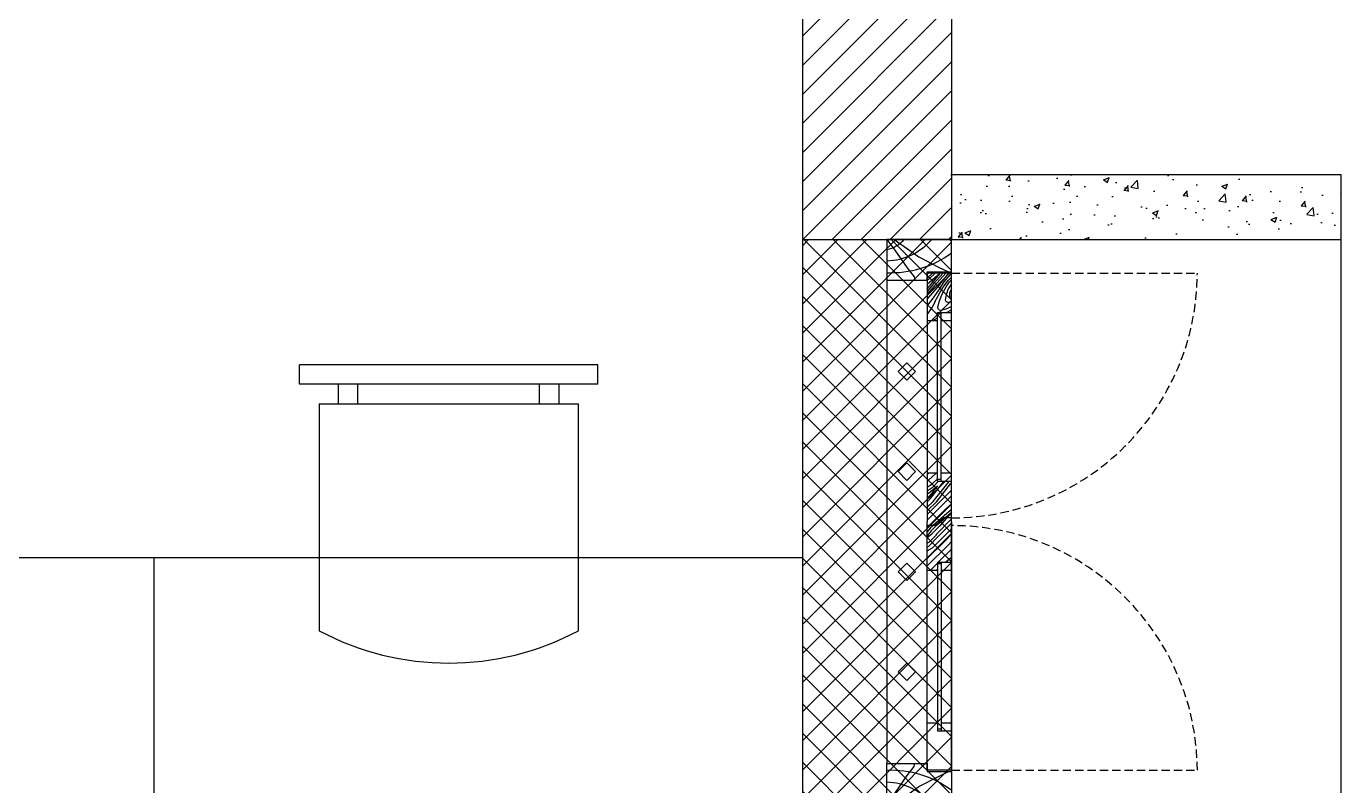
# Model space of a CAD drawing. Header units: metres. Extents: x -16 to 65907, y -5261 to 15511.
# Drawn here: x 20301.7 to 20504.4, y -2625.3 to -2508.2 of the extents above; entities that cross this region are included whole.
import ezdxf

# ---------------------------------------------------------------- set-up
doc = ezdxf.new("R2010")
doc.units = ezdxf.units.M
doc.linetypes.add('DASHED', pattern=[19.05, 12.7, -6.35])
for name, color, linetype in [('BC-CILL', 23, 'Continuous'), ('BC-DIMENSION', 8, 'Continuous'), ('BC-FURNITURE', 5, 'Continuous'), ('BC-GREYCOLOR', 8, 'Continuous'), ('BC-HATCH', 8, 'Continuous'), ('BC-JOINERY', 93, 'Continuous'), ('BC-WALLS', 1, 'Continuous'), ('BC-WHITECOLOR', 7, 'Continuous')]:
    doc.layers.add(name, color=color, linetype=linetype)

# ---------------------------------------------------------------- blocks, each defined once
blk = doc.blocks.new('BC-JN-FRAME-SIDE')
at = {"layer": 'BC-HATCH'}
for points in [[(0, -3.87), (-1.06, -2.29), (-2.66, -0.06), (-4.24, 2.97), (-5, 4.54)], [(-0.01, -5), (-1.62, -3.74), (-4.39, -1.84), (-5.78, -0.75), (-6.25, -0.66)]]:
    blk.add_lwpolyline(points, dxfattribs=at)
for centre, radius, start, end in [((10.75, -4.4), 15.93, 143.8447, 182.1637), ((5.98, -5.2), 9.31, 129.9112, 178.7469), ((2.65, -5.73), 4.3, 128.027, 170.1852)]:
    blk.add_arc(centre, radius, start, end, dxfattribs=at)
at = {"layer": 'BC-JOINERY'}
for p, q in [((-5, 1.25), (-5, 5)), ((-5, 5), (0, 5)), ((0, 5), (0, -5)), ((-6.25, -5), (-6.25, 1.25)), ((-6.25, 1.25), (-5, 1.25)), ((0, -5), (-6.25, -5))]:
    blk.add_line(p, q, dxfattribs=at)
blk = doc.blocks.new('chair- 1')
at = {"layer": 'BC-FURNITURE'}
for p, q in [((119.5, -460.5), (73.5, -460.5)), ((73.5, -463.5), (73.5, -460.5)), ((119.5, -463.5), (119.5, -460.5)), ((119.5, -463.5), (73.5, -463.5)), ((79.5, -466.5), (79.5, -463.5)), ((82.5, -466.5), (82.5, -463.5)), ((110.5, -466.5), (110.5, -463.5)), ((113.5, -466.5), (113.5, -463.5)), ((76.5, -466.5), (76.5, -501.5)), ((76.5, -466.5), (116.5, -466.5)), ((116.5, -501.5), (116.5, -466.5))]:
    blk.add_line(p, q, dxfattribs=at)
blk.add_arc((96.5, -464), 42.5, 241.9275, 298.0725, dxfattribs=at)

msp = doc.modelspace()

# ---------------------------------------------------------------- hatches: boundary and pattern name
at = {"layer": 'BC-DIMENSION', "linetype": 'Continuous'}
h = msp.add_hatch(dxfattribs=at)
h.set_pattern_fill('ANSI31', color=256, style=0)
h.paths.add_polyline_path([(20444.377, -2541.047), (20444.377, -2225.928), (20431.377, -2225.928), (20428.317, -2225.928), (20424.03, -2225.928), (20422.508, -2225.928), (20421.377, -2225.928), (20421.377, -2541.047)])
h.paths.add_polyline_path([(20317.377, -2668.057), (20317.377, -2645.057), (20091.377, -2645.057), (20091.377, -2214.428), (20068.377, -2214.428), (20068.377, -2478.628), (20068.377, -2645.057), (20058.377, -2645.057), (20058.377, -2655.057), (20068.377, -2655.057), (20068.377, -2668.057)])
h.paths.add_polyline_path([(19968.377, -2655.057), (19968.377, -2645.057), (19787.377, -2645.057), (19787.377, -2668.057), (19958.377, -2668.057), (19958.377, -2655.057)])
h.paths.add_polyline_path([(19936.377, -2501.628), (19936.377, -2478.628), (19794.476, -2478.628), (19794.49, -2501.628)])
h.paths.add_polyline_path([(19605.377, -2378.628), (19605.377, -2224.428), (19592.377, -2224.428), (19589.317, -2224.428), (19585.03, -2224.428), (19583.508, -2224.428), (19582.377, -2224.428), (19582.377, -2378.628), (19585.438, -2378.628), (19589.725, -2378.628), (19591.247, -2378.628), (19592.377, -2378.628)])
h.paths.add_polyline_path([(19605.377, -2513.057), (19605.377, -2478.628), (19582.377, -2478.628), (19582.377, -2513.057)])
h = msp.add_hatch(dxfattribs=at)
h.set_pattern_fill('AR-CONC', color=256, scale=0.05, style=0)
h.set_pattern_definition([(50, (0, 0), (9.1092334, -0.7969543), [0.9525, -10.4775]), (355, (0, 0), (-1.7621413, 9.552832), [0.762, -8.382]), (100.451, (0.759, -0.066), (7.347125, 8.7558344), [0.8095, -8.9045]), (46.1842, (0, 2.54), (13.553952, -2.1021164), [1.42875, -15.71625]), (96.6356, (1.13, 2.365), (11.870212, 12.371278), [1.21425, -13.35675]), (351.184, (0, 2.54), (11.87023, 12.371256), [1.143, -12.573]), (21, (1.27, 1.905), (7.580744, -5.113276), [0.9525, -10.4775]), (326, (1.27, 1.905), (3.0901014, 9.2093983), [0.762, -8.382]), (71.4514, (1.902, 1.479), (10.6708245, 4.096143), [0.8095, -8.9045]), (37.5, (0, 0), (0.15443016, 4.22775194), [0, -8.2804, 0, -8.509, 0, -8.41375]), (7.5, (0, 0), (3.3409831, 5.0090287), [0, -4.8514, 0, -8.0899, 0, -3.20675]), (-32.5, (-2.832, 0), (6.77952976, -0.2864372), [0, -3.175, 0, -9.906, 0, -13.1445]), (-42.5, (-4.102, 0), (7.406459, 1.2713246), [0, -4.1275, 0, -6.5786, 0, -9.3345])])
h.paths.add_polyline_path([(20504.377, -2541.047), (20504.377, -2531.047), (20444.377, -2531.047), (20444.377, -2541.047)])
h = msp.add_hatch(dxfattribs=at)
h.set_pattern_fill('ANSI37', color=256, style=0)
h.set_pattern_definition([(45, (-439.1584, 0), (-2.24506403, 2.24506403), []), (135, (-439.1584, 0), (-2.24506403, -2.24506403), [])])
h.paths.add_polyline_path([(20421.377, -2541.047), (20444.377, -2541.047), (20444.377, -2668.057), (20317.377, -2668.057), (20317.377, -2645.057), (20421.377, -2645.057)])
at = {"layer": 'BC-HATCH'}
h = msp.add_hatch(dxfattribs=at)
h.set_pattern_fill('WOOD-F4', color=256, scale=15, angle=45, style=0, pattern_type=2)
h.set_pattern_definition([(75.964, (20438.8242, -2535.2077), (10.6066, 53.033), [0.8746, -86.5896]), (48.814, (20439.1424, -2537.4351), (137.885815, 159.09902), [2.255, -223.2444]), (241.699, (20439.4606, -2535.2077), (-21.2132, -42.42641), [1.566, -155.0386]), (55.305, (20438.9303, -2537.0108), (42.42641, 63.63961), [1.677, -166.028]), (34.695, (20446.567, -2544.6475), (74.24621, 53.03301), [1.677, -166.028]), (208.301, (20448.3701, -2544.1172), (-95.45942, -53.03301), [1.566, -155.0386]), (40.914, (20445.9306, -2544.0111), (10.6066, 10.6066), [2.1054, -208.4297]), (41.186, (20446.1427, -2544.4354), (10.6066, 10.6066), [2.255, -223.2444]), (14.036, (20448.3701, -2544.7536), (31.8198, 10.6066), [0.8746, -86.5896]), (34.695, (20441.1576, -2539.2382), (74.24621, 53.03301), [1.677, -166.028]), (208.301, (20442.9608, -2538.7078), (-95.45942, -53.03301), [1.566, -155.0386]), (241.699, (20444.6578, -2540.4049), (-21.2132, -42.4264), [1.566, -155.0386]), (55.305, (20444.1275, -2542.208), (42.4264, 63.63961), [1.677, -166.028]), (45, (20446.567, -2542.738), (-10.607, 10.607), [3.15, -11.85]), (228.814, (20447.6277, -2540.617), (-137.885815, -159.09902), [2.255, -223.2444]), (49.0856, (20439.6727, -2537.9654), (127.27921, 148.492416), [2.10535, -208.4297]), (49.0856, (20439.5667, -2537.6472), (127.27921, 148.492416), [2.10535, -208.4297]), (40.914, (20440.203, -2538.4957), (10.6066, 10.6066), [2.1054, -208.4297]), (40.914, (20440.5212, -2538.6018), (10.6066, 10.6066), [2.1054, -208.4297]), (41.186, (20440.7334, -2539.026), (10.6066, 10.6066), [2.255, -223.2444]), (14.036, (20442.9608, -2539.3442), (31.8198, 10.6066), [0.8746, -86.5896]), (40.914, (20445.6124, -2543.9051), (10.6066, 10.6066), [2.1054, -208.4297]), (40.914, (20445.9306, -2544.0111), (10.6066, 10.6066), [2.1054, -208.4297]), (75.964, (20444.0214, -2540.405), (10.6066, 53.033), [0.8746, -86.5896]), (48.814, (20444.3396, -2542.6323), (137.885815, 159.09902), [2.255, -223.2444]), (49.086, (20444.7639, -2542.8444), (127.27921, 148.49242), [2.1054, -208.4297]), (49.086, (20444.87, -2543.1626), (127.27921, 148.49242), [2.1054, -208.4297]), (45, (20436.173, -2539.769), (-10.607, 10.607), [1.8, -13.2]), (36.87, (20435.324, -2540.405), (10.6066, 10.6066), [1.0607, -105.0054]), (30.964, (20434.2634, -2541.0413), (10.6066, 10.6066), [1.237, -60.6097]), (28.301, (20432.8845, -2541.7838), (95.45942, 53.03301), [1.566, -155.0386]), (26.565, (20432.036, -2542.208), (10.6066, 10.6066), [0.9487, -46.4855]), (33.69, (20430.7632, -2543.0566), (10.6066, 10.6066), [1.5297, -74.9556]), (45, (20430.445, -2543.375), (-10.607, 10.607), [0.45, -14.55]), (225, (20432.354, -2542.95), (10.607, -10.607), [1.65, -13.35]), (217.875, (20433.3088, -2542.208), (-10.6066, -10.6066), [1.2093, -119.7245]), (214.695, (20434.6876, -2541.2534), (-74.24621, -53.03301), [1.677, -166.028]), (213.69, (20435.9604, -2540.405), (-10.6066, -10.6066), [1.5297, -74.9556]), (219.289, (20437.1271, -2539.4503), (-10.6066, -10.6066), [1.5075, -149.2407]), (225, (20433.415, -2542.95), (10.607, -10.607), [2.4, -12.6]), (221.186, (20435.1119, -2541.4656), (-10.6066, -10.6066), [2.255, -223.2444]), (218.991, (20437.3393, -2539.66244), (-116.67262, -95.459415), [2.86575, -283.70885]), (45, (20435.96, -2539.556), (-10.607, 10.607), [1.8, -13.2]), (35.538, (20435.218, -2540.0867), (10.6066, 10.6066), [0.9124, -90.329]), (26.565, (20433.945, -2540.723), (10.6066, 10.6066), [1.423, -46.011]), (21.801, (20432.8845, -2541.1474), (74.24621, 31.8198), [1.1424, -113.0942]), (14.036, (20432.036, -2541.3595), (31.8198, 10.6066), [0.8746, -86.5896]), (341.565, (20431.718, -2541.2534), (21.2132, -2e-07), [0.3354, -33.2056]), (161.565, (20433.203, -2540.193), (-21.2132, 2e-07), [0.3354, -33.2056]), (188.13, (20433.9452, -2540.0867), (-53.033, -10.6066), [0.75, -74.25]), (198.435, (20434.9, -2539.7685), (-10.6066, -10.6066), [1.0062, -32.535]), (215.538, (20436.3847, -2538.7078), (-10.6066, -10.6066), [1.8248, -89.4166]), (180, (20435.006, -2538.178), (-10.6066, -10.6066), [0.212, -21.001]), (210.964, (20435.536, -2537.8593), (-10.6066, -10.6066), [0.6185, -61.228]), (161.565, (20434.2634, -2539.132), (-21.2132, 2e-07), [0.3354, -33.2056]), (203.199, (20435.0058, -2538.814), (-42.4264, -21.2132), [0.8078, -79.9697]), (216.87, (20435.8543, -2538.1775), (-10.6066, -10.6066), [1.0607, -105.0054]), (180, (20434.263, -2539.556), (-10.6066, -10.6066), [0.6364, -20.577]), (206.565, (20434.6876, -2539.3442), (-10.6066, -10.6066), [0.4743, -46.9598]), (210.964, (20435.218, -2539.026), (-10.6066, -10.6066), [0.6185, -61.228]), (216.87, (20436.0665, -2538.3896), (-10.6066, -10.6066), [1.0607, -105.0054]), (108.435, (20437.8696, -2535.526), (-10.6066, 10.6066), [0.3354, -33.2056]), (81.87, (20437.7635, -2536.2683), (2e-08, 21.2132), [0.75, -74.25]), (71.565, (20437.445, -2537.223), (2e-07, 21.2132), [1.0062, -32.535]), (54.462, (20436.3847, -2538.7078), (42.4264, 63.6396), [1.8248, -89.4166]), (90, (20435.854, -2537.329), (-10.6066, 10.6066), [0.212, -21.001]), (59.036, (20435.536, -2537.8593), (21.2132, 42.4264), [0.6185, -61.228]), (90, (20437.233, -2536.587), (-10.6066, 10.6066), [0.6364, -20.577]), (63.435, (20437.021, -2537.011), (10.6066, 31.8198), [0.4743, -46.9598]), (59.036, (20436.703, -2537.541), (21.2132, 42.4264), [0.6185, -61.228]), (53.13, (20436.0665, -2538.3896), (53.033, 74.24622), [1.0607, -105.0054]), (108.435, (20436.809, -2536.5865), (-10.6066, 10.6066), [0.3354, -33.2056]), (66.801, (20436.4907, -2537.329), (10.6066, 31.8198), [0.8078, -79.9697]), (53.13, (20435.8543, -2538.1775), (53.033, 74.24622), [1.0607, -105.0054]), (68.199, (20438.4, -2536.2683), (10.6066, 31.8198), [1.1424, -113.0942]), (63.435, (20437.7635, -2537.541), (10.6066, 31.8198), [1.423, -46.011]), (54.462, (20437.2332, -2538.2836), (42.4264, 63.6396), [0.9124, -90.329]), (233.13, (20438.0817, -2537.6472), (-53.033, -74.24622), [1.0607, -105.0054]), (239.036, (20438.718, -2536.5865), (-21.2132, -42.4264), [1.237, -60.6097]), (51.009, (20437.3393, -2539.66244), (84.852814, 106.066017), [2.86575, -283.70885]), (56.31, (20438.0817, -2538.2836), (31.8198, 53.033), [1.5297, -74.9556]), (50.711, (20437.1271, -2539.4503), (84.85282, 106.06602), [1.5075, -149.2407]), (315, (20433.521, -2539.45), (10.607, 10.607), [0.15, -14.85]), (315, (20437.127, -2535.844), (10.607, 10.607), [0.15, -14.85]), (39.29, (20444.1275, -2546.4507), (10.6066, 10.6066), [1.5075, -149.2407]), (33.69, (20445.2942, -2545.496), (10.6066, 10.6066), [1.5297, -74.9556]), (38.991, (20443.9154, -2546.2385), (116.67262, 95.459415), [2.86575, -283.70885]), (210.964, (20446.9913, -2544.8597), (-10.6066, -10.6066), [1.237, -60.6097]), (216.87, (20445.9306, -2545.496), (-10.6066, -10.6066), [1.0607, -105.0054]), (35.538, (20445.2942, -2546.3446), (10.6066, 10.6066), [0.9124, -90.329]), (26.565, (20446.0367, -2545.8143), (10.6066, 10.6066), [1.423, -46.011]), (21.801, (20447.3095, -2545.1779), (74.2462, 31.8198), [1.1424, -113.0942]), (36.87, (20445.4003, -2547.7235), (10.6066, 10.6066), [1.0607, -105.0054]), (23.2, (20446.2488, -2547.087), (42.4264, 21.2132), [0.8078, -79.9697]), (341.565, (20446.991, -2546.769), (21.213, -2e-07), [0.3354, -33.2056]), (36.87, (20445.1882, -2547.5113), (10.6066, 10.6066), [1.0607, -105.0054]), (30.964, (20446.0367, -2546.875), (10.6066, 10.6066), [0.6185, -61.228]), (26.565, (20446.567, -2546.5567), (10.6066, 10.6066), [0.4743, -46.96]), (360, (20446.991, -2546.345), (10.607, 10.607), [0.6364, -20.577]), (30.964, (20445.7185, -2548.0417), (10.6066, 10.6066), [0.6185, -61.228]), (360, (20446.249, -2547.723), (10.607, 10.607), [0.212, -21.001]), (35.538, (20444.87, -2547.1931), (10.6066, 10.6066), [1.8248, -89.4166]), (18.435, (20446.355, -2546.1325), (10.6066, 10.6066), [1.006, -32.535]), (8.13, (20447.3095, -2545.8143), (53.033, 10.6066), [0.75, -74.25]), (341.565, (20448.052, -2545.708), (21.213, -2e-07), [0.3354, -33.2056]), (233.13, (20445.1882, -2547.5113), (-53.033, -74.2462), [1.0607, -105.0054]), (239.036, (20444.5518, -2548.36), (-21.2132, -42.4264), [0.6185, -61.228]), (243.435, (20444.2336, -2548.89), (-10.6066, -31.8198), [0.4743, -46.96]), (270, (20444.021, -2549.314), (10.607, -10.607), [0.6364, -20.577]), (233.13, (20445.4003, -2547.7235), (-53.033, -74.2462), [1.0607, -105.0054]), (246.8, (20444.764, -2548.572), (-10.6066, -31.8198), [0.8078, -79.9697]), (288.43, (20444.446, -2549.3144), (10.6066, -10.6066), [0.3354, -33.2056]), (239.036, (20445.7185, -2548.0417), (-21.2132, -42.4264), [0.6185, -61.228]), (270, (20445.4, -2548.572), (10.607, -10.607), [0.212, -21.001]), (234.462, (20444.87, -2547.1931), (-42.4264, -63.6396), [1.8248, -89.4166]), (251.57, (20443.809, -2548.678), (-2e-07, -21.213), [1.006, -32.535]), (261.87, (20443.491, -2549.6326), (-2e-08, -21.2132), [0.75, -74.25]), (288.43, (20443.385, -2550.375), (10.6066, -10.6066), [0.3354, -33.2056]), (108.43, (20442.3244, -2551.86), (-10.6066, 10.6066), [0.3354, -33.2056]), (75.964, (20442.2183, -2551.5418), (10.6066, 53.033), [0.8746, -86.5896]), (68.2, (20442.4304, -2550.6933), (10.6066, 31.8198), [1.1424, -113.0942]), (63.43, (20442.8547, -2549.6326), (10.6066, 31.82), [1.423, -46.011]), (54.46, (20443.491, -2548.3599), (42.4264, 63.6396), [0.9124, -90.329]), (45, (20444.021, -2547.617), (-10.607, 10.607), [1.8, -13.2]), (229.086, (20441.688, -2548.2538), (-127.27921, -148.49242), [2.1054, -208.4297]), (225, (20440.309, -2549.845), (10.607, -10.607), [2.4, -12.6]), (231.009, (20443.91536, -2546.2385), (-84.85281, -106.06602), [2.86575, -283.70885]), (228.814, (20442.1122, -2548.4659), (-137.88582, -159.09902), [2.255, -223.2444]), (225, (20440.627, -2550.163), (10.607, -10.607), [2.4, -12.6]), (230.71, (20444.1275, -2546.4507), (-84.85282, -106.06602), [1.5075, -149.2407]), (236.31, (20443.173, -2547.6174), (-31.8198, -53.033), [1.5297, -74.9556]), (235.305, (20442.3244, -2548.8902), (-42.4264, -63.6396), [1.677, -166.028]), (232.125, (20441.3698, -2550.269), (-63.6396, -84.8528), [1.2093, -119.7245]), (225, (20440.627, -2551.224), (10.607, -10.607), [1.65, -13.35]), (45, (20440.203, -2553.133), (-10.607, 10.607), [0.45, -14.55]), (56.31, (20440.5212, -2552.8146), (31.8198, 53.033), [1.5297, -74.9556]), (63.435, (20441.37, -2551.542), (10.6066, 31.8198), [0.9487, -46.4855]), (61.7, (20441.794, -2550.6933), (21.2132, 42.4264), [1.566, -155.0386]), (59.04, (20442.5365, -2549.3144), (21.2132, 42.4264), [1.237, -60.6097]), (53.13, (20443.173, -2548.2538), (53.033, 74.2462), [1.0607, -105.0054]), (45, (20443.81, -2547.405), (-10.607, 10.607), [1.8, -13.2]), (135, (20444.127, -2550.057), (-10.607, -10.607), [0.15, -14.85]), (135, (20447.734, -2546.45), (-10.607, -10.607), [0.15, -14.85]), (227.862, (20443.7032, -2546.0264), (-190.91885, -212.13205), [3.00375, -297.37104]), (42.138, (20443.7032, -2546.0264), (10.6066, 10.6066), [3.00375, -297.37104]), (40.426, (20443.7032, -2545.1779), (148.492424, 127.27922), [3.762, -372.4361]), (229.574, (20446.14275, -2542.3141), (-116.67262, -137.885822), [3.762, -372.4361]), (48.013, (20437.7635, -2540.0867), (180.312196, 201.5254), [2.85394, -282.5405]), (47.8624, (20437.5514, -2539.8746), (190.918848, 212.13205), [3.00375, -297.37104]), (41.987, (20438.0817, -2540.4049), (10.6066, 10.6066), [2.85394, -282.5405]), (42.1376, (20438.29386, -2540.61704), (10.6066, 10.6066), [3.00375, -297.37104]), (39.29, (20438.7181, -2541.0413), (10.6066, 10.6066), [1.5075, -149.2407]), (33.69, (20439.8849, -2540.0867), (10.6066, 10.6066), [1.5297, -74.9556]), (38.991, (20438.506, -2540.8292), (116.67262, 95.459415), [2.86575, -283.70885]), (210.964, (20441.582, -2539.4503), (-10.6066, -10.6066), [1.237, -60.6097]), (216.87, (20440.5212, -2540.0867), (-10.6066, -10.6066), [1.0607, -105.0054]), (35.538, (20439.8849, -2540.9352), (10.6066, 10.6066), [0.9124, -90.329]), (26.565, (20440.6273, -2540.405), (10.6066, 10.6066), [1.423, -46.011]), (21.801, (20441.9001, -2539.7685), (74.2462, 31.8198), [1.1424, -113.0942]), (41.987, (20443.4911, -2545.8143), (10.6066, 10.6066), [2.85394, -282.5405]), (42.138, (20443.7032, -2546.0264), (10.6066, 10.6066), [3.00375, -297.37104]), (54.462, (20442.4304, -2543.4808), (42.4264, 63.6396), [0.9124, -90.329]), (63.435, (20442.961, -2542.7384), (10.6066, 31.8198), [1.423, -46.011]), (68.199, (20443.5972, -2541.4656), (10.6066, 31.8198), [1.1424, -113.0942]), (239.036, (20443.9154, -2541.7838), (-21.2132, -42.4264), [1.237, -60.6097]), (233.13, (20443.279, -2542.8444), (-53.033, -74.2462), [1.0607, -105.0054]), (51.009, (20442.5365, -2544.8597), (84.852814, 106.06602), [2.86575, -283.70885]), (50.71, (20442.3244, -2544.6475), (84.85282, 106.06602), [1.5075, -149.2407]), (56.31, (20443.279, -2543.4808), (31.8198, 53.033), [1.5297, -74.9556]), (47.862, (20442.7486, -2545.0718), (190.91885, 212.13205), [3.00375, -297.37104]), (48.013, (20442.9608, -2545.28394), (180.312196, 201.5254), [2.85394, -282.5405]), (45, (20437.657, -2550.587), (-10.607, 10.607), [0.9, -14.1]), (41.186, (20438.2939, -2549.9508), (10.6066, 10.6066), [2.255, -223.2444]), (40.426, (20439.9909, -2548.4659), (148.492424, 127.27922), [3.762, -372.4361]), (49.574, (20440.4152, -2548.8902), (116.67262, 137.88582), [3.762, -372.4361]), (221.987, (20437.7635, -2540.0867), (-10.6066, -10.6066), [2.85394, -282.5405]), (220.914, (20435.6422, -2541.9959), (-10.6066, -10.6066), [2.1054, -208.4297]), (225, (20434.051, -2543.375), (10.607, -10.607), [2.55, -12.45]), (222.1376, (20437.5514, -2539.8746), (-10.6066, -10.6066), [3.00375, -297.37104]), (220.914, (20435.324, -2541.8898), (-10.6066, -10.6066), [2.1054, -208.4297]), (225, (20433.733, -2543.269), (10.607, -10.607), [2.4, -12.6]), (36.87, (20439.991, -2542.314), (10.6066, 10.6066), [1.0607, -105.0054]), (23.199, (20440.8394, -2541.6777), (42.4264, 21.2132), [0.8078, -79.9697]), (341.565, (20441.582, -2541.3595), (21.2132, -2e-07), [0.3354, -33.2056]), (36.87, (20439.7788, -2542.102), (10.6066, 10.6066), [1.0607, -105.0054]), (30.964, (20440.6273, -2541.4656), (10.6066, 10.6066), [0.6185, -61.228]), (26.565, (20441.1576, -2541.1474), (10.6066, 10.6066), [0.4743, -46.96]), (360, (20441.582, -2540.935), (10.607, 10.607), [0.6364, -20.577]), (30.964, (20440.309, -2542.6323), (10.6066, 10.6066), [0.6185, -61.228]), (360, (20440.839, -2542.314), (10.607, 10.607), [0.212, -21.001]), (35.538, (20439.4606, -2541.7838), (10.6066, 10.6066), [1.8248, -89.4166]), (18.435, (20440.9455, -2540.723), (10.6066, 10.6066), [1.006, -32.535]), (8.13, (20441.9, -2540.405), (53.033, 10.6066), [0.75, -74.25]), (341.565, (20442.6426, -2540.299), (21.2132, -2e-07), [0.3354, -33.2056]), (233.13, (20439.7788, -2542.102), (-53.033, -74.2462), [1.0607, -105.0054]), (239.036, (20439.1424, -2542.9505), (-21.2132, -42.4264), [0.6185, -61.228]), (243.435, (20438.824, -2543.481), (-10.6066, -31.8198), [0.4743, -46.96]), (270, (20438.612, -2543.905), (10.607, -10.607), [0.6364, -20.577]), (233.13, (20439.991, -2542.314), (-53.033, -74.2462), [1.0607, -105.0054]), (246.801, (20439.3545, -2543.1626), (-10.6066, -31.8198), [0.8078, -79.9697]), (288.435, (20439.036, -2543.905), (10.6066, -10.6066), [0.3354, -33.2056]), (239.036, (20440.309, -2542.6323), (-21.2132, -42.4264), [0.6185, -61.228]), (270, (20439.991, -2543.163), (10.607, -10.607), [0.212, -21.001]), (234.462, (20439.4606, -2541.7838), (-42.4264, -63.6396), [1.8248, -89.4166]), (251.565, (20438.4, -2543.269), (-2e-07, -21.2132), [1.006, -32.535]), (261.87, (20438.0817, -2544.2233), (-2e-08, -21.2132), [0.75, -74.25]), (288.435, (20437.9757, -2544.966), (10.6066, -10.6066), [0.3354, -33.2056]), (108.435, (20436.915, -2546.451), (-10.6066, 10.6066), [0.3354, -33.2056]), (75.964, (20436.809, -2546.1325), (10.6066, 53.033), [0.8746, -86.5896]), (68.199, (20437.021, -2545.284), (10.6066, 31.8198), [1.1424, -113.0942]), (63.435, (20437.4453, -2544.2233), (10.6066, 31.8198), [1.423, -46.011]), (54.462, (20438.0817, -2542.9505), (42.4264, 63.6396), [0.9124, -90.329]), (45, (20438.612, -2542.208), (-10.607, 10.607), [1.8, -13.2]), (228.013, (20438.0817, -2540.4049), (-180.312196, -201.5254), [2.85394, -282.5405]), (229.086, (20436.1725, -2542.5262), (-127.27921, -148.49242), [2.1054, -208.4297]), (225, (20434.794, -2544.117), (10.607, -10.607), [2.55, -12.45]), (227.8624, (20438.29386, -2540.61704), (-190.918848, -212.13205), [3.00375, -297.37104]), (229.086, (20436.2786, -2542.8444), (-127.27921, -148.49242), [2.1054, -208.4297]), (225, (20434.9, -2544.435), (10.607, -10.607), [2.4, -12.6]), (231.009, (20438.506, -2540.8292), (-84.852814, -106.066017), [2.86575, -283.70885]), (228.814, (20436.7029, -2543.0566), (-137.885815, -159.09902), [2.255, -223.2444]), (225, (20435.218, -2544.754), (10.607, -10.607), [2.4, -12.6]), (230.71, (20438.7181, -2541.0413), (-84.85282, -106.06602), [1.5075, -149.2407]), (236.31, (20437.7635, -2542.208), (-31.8198, -53.033), [1.5297, -74.9556]), (235.305, (20436.915, -2543.4808), (-42.4264, -63.63961), [1.677, -166.028]), (232.125, (20435.9604, -2544.8597), (-63.63961, -84.85282), [1.2093, -119.7245]), (225, (20435.218, -2545.814), (10.607, -10.607), [1.65, -13.35]), (45, (20434.794, -2547.723), (-10.607, 10.607), [0.45, -14.55]), (56.31, (20435.112, -2547.4053), (31.8198, 53.033), [1.5297, -74.9556]), (63.435, (20435.9604, -2546.1325), (10.6066, 31.8198), [0.9487, -46.4855]), (61.699, (20436.3847, -2545.284), (21.2132, 42.4264), [1.566, -155.0386]), (59.036, (20437.127, -2543.905), (21.2132, 42.4264), [1.237, -60.6097]), (53.13, (20437.7635, -2542.8444), (53.033, 74.2462), [1.0607, -105.0054]), (45, (20438.4, -2541.996), (-10.607, 10.607), [1.8, -13.2]), (228.013, (20443.4911, -2545.8143), (-180.312196, -201.5254), [2.85394, -282.5405]), (229.086, (20441.5819, -2547.9356), (-127.27921, -148.49242), [2.1054, -208.4297]), (225, (20440.203, -2549.527), (10.607, -10.607), [2.55, -12.45]), (227.862, (20443.7032, -2546.0264), (-190.91885, -212.13205), [3.00375, -297.37104]), (229.086, (20441.688, -2548.2538), (-127.27921, -148.49242), [2.1054, -208.4297]), (225, (20440.309, -2549.845), (10.607, -10.607), [2.4, -12.6]), (45, (20435.642, -2548.572), (-10.607, 10.607), [0.45, -14.55]), (33.69, (20435.9604, -2548.2538), (10.6066, 10.6066), [1.5297, -74.9556]), (26.565, (20437.233, -2547.4053), (10.6066, 10.6066), [0.9487, -46.4855]), (28.3, (20438.0817, -2546.981), (95.45942, 53.033), [1.566, -155.0386]), (30.964, (20439.4606, -2546.2385), (10.6066, 10.6066), [1.237, -60.6097]), (36.87, (20440.5212, -2545.6021), (10.6066, 10.6066), [1.0607, -105.0054]), (45, (20441.37, -2544.966), (-10.607, 10.607), [1.8, -13.2]), (219.29, (20442.3244, -2544.6475), (-10.6066, -10.6066), [1.5075, -149.2407]), (213.69, (20441.1576, -2545.602), (-10.6066, -10.6066), [1.5297, -74.9556]), (214.695, (20439.8849, -2546.4507), (-74.24621, -53.033), [1.677, -166.028]), (217.875, (20438.506, -2547.4053), (-10.6066, -10.6066), [1.2093, -119.7245]), (225, (20437.551, -2548.148), (10.607, -10.607), [1.65, -13.35]), (218.991, (20442.5365, -2544.8597), (-116.67262, -95.459415), [2.86575, -283.70885]), (221.186, (20440.3091, -2546.6628), (-10.6066, -10.6066), [2.255, -223.2444]), (225, (20438.612, -2548.148), (10.607, -10.607), [2.4, -12.6]), (222.138, (20442.7486, -2545.0718), (-10.6066, -10.6066), [3.00375, -297.37104]), (220.914, (20440.5212, -2547.0871), (-10.6066, -10.6066), [2.1054, -208.4297]), (225, (20438.93, -2548.466), (10.607, -10.607), [2.4, -12.6]), (221.987, (20442.9608, -2545.28394), (-10.6066, -10.6066), [2.85394, -282.5405]), (220.914, (20440.8394, -2547.1931), (-10.6066, -10.6066), [2.1054, -208.4297]), (225, (20439.248, -2548.572), (10.607, -10.607), [2.55, -12.45]), (341.565, (20436.915, -2546.451), (21.213, -2e-07), [0.3354, -33.2056]), (14.036, (20437.2332, -2546.5567), (31.8198, 10.6066), [0.8746, -86.5896]), (21.801, (20438.0817, -2546.3446), (74.2462, 31.8198), [1.1424, -113.0942]), (26.565, (20439.1424, -2545.9203), (10.6066, 10.6066), [1.423, -46.011]), (35.538, (20440.4152, -2545.284), (10.6066, 10.6066), [0.9124, -90.329]), (45, (20441.158, -2544.754), (-10.607, 10.607), [1.8, -13.2]), (215.538, (20441.582, -2543.905), (-10.6066, -10.6066), [1.8248, -89.4166]), (198.435, (20440.097, -2544.966), (-10.6066, -10.6066), [1.006, -32.535]), (188.13, (20439.1424, -2545.284), (-53.033, -10.6066), [0.75, -74.25]), (161.565, (20438.4, -2545.39), (-21.213, 2e-07), [0.3354, -33.2056]), (210.964, (20440.7334, -2543.0566), (-10.6066, -10.6066), [0.6185, -61.228]), (180, (20440.203, -2543.375), (-10.607, -10.607), [0.212, -21.001]), (216.87, (20441.0516, -2543.3748), (-10.6066, -10.6066), [1.0607, -105.0054]), (203.2, (20440.203, -2544.0111), (-42.4264, -21.2132), [0.8078, -79.9697]), (161.565, (20439.4606, -2544.3293), (-21.213, 2e-07), [0.3354, -33.2056]), (216.87, (20441.2637, -2543.5869), (-10.6066, -10.6066), [1.0607, -105.0054]), (210.964, (20440.415, -2544.2233), (-10.6066, -10.6066), [0.6185, -61.228]), (206.565, (20439.885, -2544.5415), (-10.6066, -10.6066), [0.4743, -46.96]), (180, (20439.461, -2544.754), (-10.607, -10.607), [0.6364, -20.577]), (135, (20438.824, -2544.754), (-10.607, -10.607), [0.3, -14.7]), (54.462, (20441.582, -2543.905), (42.4264, 63.6396), [1.8248, -89.4166]), (71.565, (20442.6426, -2542.42), (2e-07, 21.2132), [1.006, -32.535]), (81.87, (20442.9608, -2541.4656), (2e-08, 21.2132), [0.75, -74.25]), (108.435, (20443.067, -2540.723), (-10.6066, 10.6066), [0.3354, -33.2056]), (59.036, (20440.7334, -2543.0566), (21.2132, 42.4264), [0.6185, -61.228]), (90, (20441.052, -2542.526), (-10.607, 10.607), [0.212, -21.001]), (53.13, (20441.2637, -2543.5869), (53.033, 74.2462), [1.0607, -105.0054]), (59.036, (20441.9, -2542.7384), (21.2132, 42.4264), [0.6185, -61.228]), (63.435, (20442.2183, -2542.208), (10.6066, 31.8198), [0.4743, -46.96]), (90, (20442.43, -2541.784), (-10.607, 10.607), [0.6364, -20.577]), (135, (20442.43, -2541.147), (-10.607, -10.607), [0.3, -14.7]), (53.13, (20441.0516, -2543.3748), (53.033, 74.2462), [1.0607, -105.0054]), (66.801, (20441.688, -2542.5262), (10.6066, 31.8198), [0.8078, -79.9697]), (108.435, (20442.006, -2541.784), (-10.6066, 10.6066), [0.3354, -33.2056]), (45, (20438.188, -2551.118), (-10.607, 10.607), [3.15, -11.85]), (243.435, (20439.885, -2534.359), (-10.6066, -31.8198), [0.9487, -46.4855]), (52.125, (20439.8849, -2535.632), (63.63961, 84.85282), [1.2093, -119.7245]), (108.435, (20439.036, -2534.359), (-10.6066, 10.6066), [0.3354, -33.2056]), (236.31, (20440.7334, -2533.0863), (-31.8198, -53.033), [1.5297, -74.9556]), (225, (20441.052, -2532.768), (10.607, -10.607), [0.45, -14.55]), (45, (20440.627, -2535.738), (-10.607, 10.607), [2.4, -12.6]), (45, (20440.627, -2534.677), (-10.607, 10.607), [1.65, -13.35]), (45, (20447.522, -2542.632), (-10.607, 10.607), [2.4, -12.6]), (45, (20448.9, -2542.95), (-10.607, 10.607), [1.65, -13.35]), (45, (20447.84, -2542.95), (-10.607, 10.607), [2.4, -12.6]), (225, (20450.81, -2542.526), (10.607, -10.607), [0.45, -14.55]), (213.69, (20450.4915, -2542.8444), (-10.6066, -10.6066), [1.5297, -74.9556]), (341.565, (20449.2187, -2544.5415), (21.2132, -2e-07), [0.3354, -33.2056]), (37.875, (20447.9459, -2543.693), (10.6066, 10.6066), [1.2093, -119.7245]), (206.565, (20449.2187, -2543.693), (-10.6066, -10.6066), [0.9487, -46.4855]), (225, (20448.264, -2539.98), (10.607, -10.607), [0.9, -14.1]), (45, (20441.052, -2536.374), (-10.607, 10.607), [2.55, -12.45]), (45, (20440.946, -2536.056), (-10.607, 10.607), [2.4, -12.6]), (45, (20441.794, -2537.117), (-10.607, 10.607), [2.55, -12.45]), (45, (20442.112, -2537.223), (-10.607, 10.607), [2.4, -12.6]), (45, (20443.491, -2537.541), (-10.607, 10.607), [1.65, -13.35]), (45, (20442.43, -2537.541), (-10.607, 10.607), [2.4, -12.6]), (225, (20445.4, -2537.117), (10.607, -10.607), [0.45, -14.55]), (213.69, (20445.082, -2537.435), (-10.6066, -10.6066), [1.5297, -74.9556]), (341.565, (20443.809, -2539.132), (21.2132, -2e-07), [0.3354, -33.2056]), (45, (20447.203, -2542.526), (-10.607, 10.607), [2.55, -12.45]), (45, (20447.522, -2542.632), (-10.607, 10.607), [2.4, -12.6]), (108.435, (20444.2336, -2539.5564), (-10.6066, 10.6066), [0.3354, -33.2056]), (225, (20446.249, -2537.965), (10.607, -10.607), [0.45, -14.55]), (236.31, (20445.9306, -2538.2836), (-31.8198, -53.033), [1.5297, -74.9556]), (45, (20445.825, -2540.935), (-10.607, 10.607), [2.4, -12.6]), (45, (20445.825, -2539.875), (-10.607, 10.607), [1.65, -13.35]), (45, (20446.143, -2541.253), (-10.607, 10.607), [2.4, -12.6]), (45, (20446.249, -2541.572), (-10.607, 10.607), [2.55, -12.45]), (37.875, (20442.5365, -2538.2836), (10.6066, 10.6066), [1.2093, -119.7245]), (206.565, (20443.8093, -2538.2836), (-10.6066, -10.6066), [0.9487, -46.4855]), (243.435, (20445.082, -2539.5564), (-10.6066, -31.8198), [0.9487, -46.4855]), (52.125, (20445.082, -2540.8292), (63.63961, 84.85282), [1.2093, -119.7245])])
h.paths.add_polyline_path([(20444.377, -2552.307), (20444.377, -2546.257), (20440.627, -2546.257), (20440.627, -2553.557), (20442.202, -2553.557), (20442.202, -2552.307), (20442.802, -2552.307)])
h = msp.add_hatch(dxfattribs=at)
h.set_pattern_fill('WOOD-F5', color=256, scale=20, angle=45, style=0, pattern_type=2)
h.set_pattern_definition([(227.4896, (20438.3646, -2559.70125), (-296.984848, -325.26912), [4.60435, -455.8302]), (226.975, (20439.63736, -2558.99414), (-381.837662, -410.121933), [5.80345, -574.5413]), (45, (20436.526, -2567.197), (-14.142, 14.142), [10.2, -9.8]), (45, (20437.375, -2562.388), (-14.142, 14.142), [2.8, -17.2]), (45, (20437.516, -2563.095), (-14.142, 14.142), [3.2, -16.8]), (225, (20440.769, -2560.691), (14.142, -14.142), [2.6, -17.4]), (225, (20443.173, -2559.418), (14.142, -14.142), [11, -9]), (227.7263, (20444.3043, -2565.6409), (-268.700577, -296.984848), [4.2048, -416.2712]), (225, (20444.304, -2560.55), (14.142, -14.142), [7.8, -12.2]), (38.66, (20442.3244, -2564.2267), (14.14214, 14.14214), [1.811, -179.2966]), (231.34, (20443.7386, -2563.0954), (-98.99495, -127.27922), [1.811, -179.2966]), (220.0303, (20445.0114, -2561.2569), (-183.847764, -155.56349), [4.61736, -457.1185]), (229.9697, (20445.5771, -2561.8226), (-141.421355, -169.705628), [4.61736, -457.1185]), (49.399, (20442.7486, -2566.348), (155.56349, 183.84776), [5.2154, -255.5527]), (225, (20447.84, -2564.085), (14.142, -14.142), [12.4, -7.6]), (45, (20444.021, -2566.772), (-14.142, 14.142), [4.6, -15.4]), (225, (20449.254, -2565.5), (14.142, -14.142), [13.2, -6.8]), (225, (20448.123, -2564.368), (14.142, -14.142), [7.4, -12.6]), (41.4237, (20444.87, -2568.7522), (14.142136, 14.142136), [3.2062, -317.4181]), (225, (20449.678, -2565.924), (14.142, -14.142), [20, 0]), (225, (20450.244, -2566.49), (14.142, -14.142), [6.4, -13.6]), (45, (20445.153, -2572.712), (-14.142, 14.142), [4.2, -15.8]), (219.806, (20448.9712, -2570.3078), (-14.14214, -14.14214), [2.209, -218.6981]), (53.13, (20448.6883, -2572.005), (70.71068, 98.99495), [2.8284, -138.593]), (237.529, (20451.234, -2571.722), (-42.4264, -70.71068), [1.844, -182.547]), (237.529, (20450.8097, -2571.2978), (-42.4264, -70.71068), [1.844, -182.547]), (237.529, (20450.244, -2570.7321), (-42.4264, -70.71068), [1.844, -182.547]), (36.87, (20450.8097, -2573.8434), (14.14214, 14.14214), [1.4142, -140.0071]), (218.66, (20435.2533, -2563.0954), (-14.14214, -14.14214), [1.811, -179.2966]), (45, (20431.435, -2566.63), (-14.142, 14.142), [3.4, -16.6]), (40.9144, (20429.3136, -2568.4694), (14.142136, 14.142136), [2.8071, -277.9062]), (45, (20426.627, -2571.156), (-14.142, 14.142), [3.8, -16.2]), (45, (20435.96, -2561.823), (-14.142, 14.142), [1.6, -18.4]), (33.69, (20435.112, -2562.3883), (14.14214, 14.14214), [1.0198, -100.9606]), (56.31, (20437.0918, -2560.6912), (42.4264, 70.7107), [1.0198, -100.9606]), (228.5763, (20430.445, -2568.7522), (-197.9899, -226.27417), [3.2062, -317.4181]), (41.4237, (20428.0408, -2570.8735), (14.142136, 14.142136), [3.2062, -317.4181]), (225.9878, (20435.9604, -2564.0853), (-791.9596006, -820.2438607), [11.60172, -1148.57068]), (230.1944, (20437.3746, -2562.3883), (-127.27922, -155.56349), [2.209, -218.6981]), (221.6335, (20429.455, -2569.1765), (-14.142136, -14.142135), [3.4059, -337.1818]), (219.8056, (20431.152, -2567.7623), (-14.14214, -14.14214), [2.209, -218.6981]), (225, (20435.678, -2563.237), (14.142, -14.142), [6.4, -13.6]), (45, (20427.475, -2572.005), (-14.142, 14.142), [1.2, -18.8]), (225, (20428.04, -2570.874), (14.142, -14.142), [1.2, -18.8]), (225, (20437.233, -2563.661), (14.142, -14.142), [12.8, -7.2]), (63.435, (20437.233, -2563.661), (14.1421, 42.4264), [0.6325, -62.613]), (225, (20431.435, -2570.308), (14.142, -14.142), [4, -16]), (216.87, (20432.5663, -2569.4593), (-14.14214, -14.14214), [1.4142, -140.0071]), (225, (20434.122, -2567.904), (14.142, -14.142), [2.2, -17.8]), (230.711, (20435.3947, -2566.348), (-113.13709, -141.42136), [2.01, -198.9875]), (225, (20438.647, -2563.095), (14.142, -14.142), [4.6, -15.4]), (243.435, (20438.93, -2562.5297), (-14.1421, -42.4264), [0.6325, -62.613]), (225, (20431.152, -2571.44), (14.142, -14.142), [3, -17]), (56.31, (20434.2634, -2568.8936), (42.4264, 70.7107), [2.0396, -99.9408]), (45, (20432.566, -2570.59), (-14.142, 14.142), [2.4, -17.6]), (30.964, (20431.152, -2571.439), (14.1421, 14.1421), [1.6492, -80.813]), (53.746, (20434.9705, -2569.3179), (70.71068, 98.99495), [2.6306, -260.4283]), (45, (20433.273, -2571.015), (-14.142, 14.142), [2.4, -17.6]), (35.538, (20431.2935, -2572.4292), (14.14214, 14.14214), [2.433, -119.2221]), (45, (20429.596, -2574.126), (-14.142, 14.142), [2.4, -17.6]), (231.71, (20439.2131, -2571.5806), (-98.99495, -127.27922), [3.4234, -338.9214]), (221.4237, (20441.6173, -2569.4593), (-14.142136, -14.142136), [3.2062, -317.4181]), (228.18, (20438.7888, -2566.0652), (-226.27417, -254.55844), [3.6056, -356.9496]), (225, (20436.385, -2568.752), (14.142, -14.142), [3.6, -16.4]), (218.66, (20433.839, -2571.2978), (-14.14214, -14.14214), [1.811, -179.2966]), (225, (20432.425, -2572.43), (14.142, -14.142), [3.2, -16.8]), (225, (20438.365, -2567.904), (14.142, -14.142), [10.6, -9.4]), (45, (20441.476, -2565.64), (-14.142, 14.142), [1.6, -18.4]), (225, (20442.324, -2564.227), (14.142, -14.142), [1.4, -18.6]), (231.34, (20441.3344, -2565.2167), (-98.99495, -127.27922), [1.811, -179.2966]), (37.875, (20440.203, -2566.631), (14.14214, 14.14214), [1.6125, -159.6327]), (229.7636, (20441.4758, -2564.2267), (-141.42136, -169.70563), [4.8166, -236.0153]), (225, (20433.698, -2573.702), (14.142, -14.142), [3.2, -16.8]), (219.806, (20435.3947, -2572.2877), (-14.14214, -14.14214), [2.209, -218.6981]), (230.194, (20436.809, -2570.5907), (-127.27922, -155.56349), [2.209, -218.6981]), (225, (20438.93, -2568.47), (14.142, -14.142), [3, -17]), (220.2364, (20442.6072, -2565.3581), (-14.14214, -14.14214), [4.8166, -236.0153]), (30.964, (20433.6977, -2574.8333), (14.1421, 14.1421), [1.6492, -80.813]), (45, (20435.112, -2573.985), (-14.142, 14.142), [2.6, -17.4]), (49.764, (20436.9504, -2572.1463), (141.42136, 169.70563), [2.4083, -238.4236]), (45, (20438.506, -2570.308), (-14.142, 14.142), [1.8, -18.2]), (39.806, (20439.7788, -2569.035), (14.14214, 14.14214), [2.209, -218.6981]), (45, (20441.476, -2567.62), (-14.142, 14.142), [1.8, -18.2]), (225, (20433.698, -2574.833), (14.142, -14.142), [2.4, -17.6]), (225, (20440.203, -2569.742), (14.142, -14.142), [2.2, -17.8]), (225, (20434.83, -2575.116), (14.142, -14.142), [3, -17]), (217.875, (20441.4758, -2568.7522), (-14.14214, -14.14214), [1.6125, -159.6327]), (49.764, (20437.0918, -2573.1363), (141.42136, 169.70563), [2.4083, -238.4236]), (45, (20435.819, -2574.41), (-14.142, 14.142), [1.8, -18.2]), (35.538, (20434.829, -2575.1162), (14.14214, 14.14214), [1.2166, -120.4387]), (228.576, (20439.0717, -2572.8534), (-197.9899, -226.27417), [3.2062, -317.4181]), (225, (20434.546, -2576.248), (14.142, -14.142), [2, -18]), (48.18, (20441.6173, -2569.4593), (226.27417, 254.55844), [3.6056, -356.9496]), (45, (20436.102, -2575.258), (-14.142, 14.142), [1.4, -18.6]), (32.471, (20434.5462, -2576.2475), (84.85281, 56.56854), [1.844, -182.547]), (225, (20436.243, -2578.51), (14.142, -14.142), [1.6, -18.4]), (229.764, (20437.7989, -2576.6718), (-141.42136, -169.70563), [2.4083, -238.4236]), (220.914, (20439.9202, -2574.8333), (-14.14214, -14.14214), [2.8071, -277.9062]), (232.595, (20437.2332, -2576.1061), (-84.85281, -113.13708), [3.0265, -299.6284]), (218.66, (20440.0616, -2573.8434), (-14.14214, -14.14214), [3.6222, -177.4855]), (225, (20435.395, -2577.096), (14.142, -14.142), [2, -18]), (225, (20435.112, -2576.813), (14.142, -14.142), [2, -18]), (216.87, (20436.2433, -2575.9647), (-14.14214, -14.14214), [1.4142, -140.0071]), (53.13, (20435.3947, -2577.096), (70.7107, 98.99495), [1.4142, -140.0071]), (45, (20434.688, -2579.217), (-14.142, 14.142), [1, -19]), (45, (20440.062, -2573.843), (-14.142, 14.142), [2, -18]), (231.71, (20442.89, -2569.6007), (-98.99495, -127.27922), [3.4234, -338.9214]), (216.87, (20440.3445, -2572.712), (-14.14214, -14.14214), [4.2426, -137.1787]), (225, (20440.769, -2572.288), (14.142, -14.142), [0.6, -19.4]), (47.2906, (20441.47584, -2572.4292), (325.26912, 353.55339), [5.004, -495.39584]), (225, (20440.203, -2576.53), (14.142, -14.142), [5.8, -14.2]), (47.4896, (20442.6072, -2574.4091), (296.984848, 325.26912), [4.60435, -455.8302]), (41.424, (20440.203, -2576.5304), (14.14214, 14.14214), [3.2062, -317.4181]), (45, (20436.668, -2581.197), (-14.142, 14.142), [5.6, -14.4]), (49.086, (20443.3143, -2574.8333), (169.70563, 197.9899), [2.8071, -277.9062]), (41.82, (20440.6273, -2577.2375), (14.142136, 14.142136), [3.6056, -356.9496]), (225, (20440.769, -2578.227), (14.142, -14.142), [2.2, -17.8]), (49.086, (20437.3746, -2581.9044), (169.70563, 197.9899), [2.8071, -277.9062]), (223.091, (20445.1528, -2574.1262), (-14.142136, -14.142136), [6.00333, -594.3299]), (231.34, (20446.2842, -2572.712), (-98.99495, -127.27922), [1.811, -179.2966]), (225, (20447.274, -2571.722), (14.142, -14.142), [1.4, -18.6]), (38.66, (20447.557, -2572.005), (14.14214, 14.14214), [1.811, -179.2966]), (231.34, (20448.9712, -2570.8735), (-98.99495, -127.27922), [1.811, -179.2966]), (37.875, (20445.4356, -2574.409), (14.14214, 14.14214), [1.6125, -159.6327]), (231.34, (20446.567, -2572.9949), (-98.99495, -127.27922), [1.811, -179.2966]), (225, (20447.557, -2572.005), (14.142, -14.142), [1.4, -18.6]), (45, (20446.708, -2573.42), (-14.142, 14.142), [1.6, -18.4]), (45, (20446.708, -2573.985), (-14.142, 14.142), [2.8, -17.2]), (38.991, (20443.7386, -2576.389), (155.56349, 127.27922), [3.821, -378.2785]), (45, (20441.334, -2578.793), (-14.142, 14.142), [3.4, -16.6]), (33.69, (20440.486, -2579.359), (14.1421, 14.1421), [1.0198, -100.9606]), (45, (20439.355, -2580.49), (-14.142, 14.142), [1.6, -18.4]), (49.764, (20437.7989, -2582.3287), (141.42136, 169.70563), [2.4083, -238.4236]), (45, (20439.92, -2581.622), (-14.142, 14.142), [1.6, -18.4]), (225, (20440.769, -2580.207), (14.142, -14.142), [1.4, -18.6]), (231.34, (20439.7788, -2581.1973), (-98.99495, -127.27922), [1.811, -179.2966]), (37.875, (20438.6474, -2582.6115), (14.14214, 14.14214), [1.6125, -159.6327]), (236.31, (20439.3545, -2581.056), (-42.4264, -70.7107), [2.0396, -99.9408]), (35.538, (20440.486, -2579.9245), (14.1421, 14.1421), [1.2166, -120.4387]), (225, (20443.456, -2577.237), (14.142, -14.142), [2.8, -17.2]), (33.69, (20450.951, -2574.5505), (14.1421, 14.1421), [1.0198, -100.9606]), (56.31, (20449.254, -2576.5304), (42.4264, 70.7107), [1.0198, -100.9606]), (45, (20449.82, -2575.682), (-14.142, 14.142), [1.6, -18.4]), (51.71, (20442.0415, -2581.4801), (98.99495, 127.27922), [3.4234, -338.9214]), (45, (20444.163, -2578.793), (-14.142, 14.142), [0.6, -19.4]), (36.87, (20444.587, -2578.369), (14.14214, 14.14214), [4.2426, -137.1787]), (231.34, (20447.9812, -2575.8233), (-98.99495, -127.27922), [1.811, -179.2966]), (45, (20439.779, -2584.309), (-14.142, 14.142), [10, -10]), (45, (20439.496, -2584.026), (-14.142, 14.142), [3.6, -16.4]), (45, (20439.213, -2583.743), (-14.142, 14.142), [3.2, -16.8]), (51.34, (20441.4758, -2581.4801), (98.99495, 127.2792), [3.6222, -177.4855]), (45, (20443.739, -2578.652), (-14.142, 14.142), [1, -19]), (51.34, (20441.0516, -2581.0559), (98.99495, 127.2792), [3.6222, -177.4855]), (45, (20438.789, -2583.319), (-14.142, 14.142), [3.2, -16.8]), (45, (20443.314, -2578.227), (-14.142, 14.142), [1, -19]), (37.1467, (20444.0214, -2577.52034), (353.55339, 268.70058), [5.8549, -579.63633]), (45, (20448.688, -2573.985), (-14.142, 14.142), [1.6, -18.4]), (225, (20450.244, -2573.278), (14.142, -14.142), [1.8, -18.2]), (36.87, (20444.4457, -2577.9446), (14.14214, 14.14214), [5.6569, -135.7645]), (231.34, (20442.183, -2579.076), (-98.99495, -127.27922), [1.811, -179.2966]), (38.66, (20440.7687, -2580.2073), (14.14214, 14.14214), [1.811, -179.2966]), (225, (20440.486, -2579.925), (14.142, -14.142), [1.6, -18.4]), (38.418, (20443.45574, -2577.2375), (141.421357, 113.137084), [5.2345, -518.2156]), (45, (20447.557, -2573.985), (-14.142, 14.142), [2.4, -17.6]), (225, (20448.123, -2576.813), (14.142, -14.142), [11.2, -8.8]), (53.13, (20448.1226, -2576.8132), (70.7107, 98.99495), [1.4142, -140.0071]), (45, (20448.971, -2575.682), (-14.142, 14.142), [2.6, -17.4]), (228.18, (20440.7687, -2557.0142), (-226.27417, -254.55844), [3.6056, -356.9496]), (230.1944, (20441.0516, -2557.297), (-127.27922, -155.56349), [2.209, -218.6981]), (45, (20441.334, -2558.146), (-14.142, 14.142), [0.4, -19.6]), (45, (20441.193, -2557.721), (-14.142, 14.142), [0.2, -19.8]), (231.34, (20441.193, -2557.7213), (-98.99495, -127.27922), [1.811, -179.2966]), (37.875, (20440.0616, -2559.1356), (14.14214, 14.14214), [1.6125, -159.6327]), (45, (20440.91, -2559.418), (-14.142, 14.142), [1.6, -18.4]), (32.471, (20439.3545, -2560.4084), (84.85281, 56.56854), [1.844, -182.547]), (225, (20442.324, -2558.57), (14.142, -14.142), [2.2, -17.8]), (35.538, (20439.7788, -2560.8326), (14.14214, 14.14214), [1.2166, -120.4387]), (206.565, (20441.3344, -2560.4084), (-14.1421, -14.1421), [0.6325, -62.613]), (225, (20442.749, -2558.994), (14.142, -14.142), [2, -18]), (225, (20446.85, -2563.095), (14.142, -14.142), [3.6, -16.4]), (45, (20447.274, -2566.63), (-14.142, 14.142), [2.2, -17.8]), (49.764, (20449.254, -2568.8936), (141.42136, 169.70563), [2.4083, -238.4236]), (36.87, (20448.1226, -2569.7422), (14.14214, 14.14214), [1.4142, -140.0071]), (225, (20451.517, -2567.762), (14.142, -14.142), [3.6, -16.4]), (45, (20450.385, -2569.742), (-14.142, 14.142), [2.2, -17.8]), (45, (20451.234, -2571.722), (-14.142, 14.142), [3, -17]), (234.462, (20451.941, -2571.5806), (-56.56854, -84.8528), [1.2166, -120.4387]), (35.538, (20451.234, -2572.5706), (14.14214, 14.14214), [1.2166, -120.4387]), (45, (20451.941, -2571.58), (-14.142, 14.142), [2.4, -17.6]), (45, (20452.224, -2571.863), (-14.142, 14.142), [2.4, -17.6]), (45, (20450.81, -2571.298), (-14.142, 14.142), [3, -17]), (45, (20450.244, -2570.732), (-14.142, 14.142), [3, -17]), (225, (20454.345, -2570.59), (14.142, -14.142), [3.4, -16.6])])
h.paths.add_polyline_path([(20444.377, -2583.957), (20444.377, -2578.307), (20442.802, -2578.307), (20442.202, -2578.307), (20442.202, -2577.057), (20440.627, -2577.057), (20440.627, -2584.557), (20440.627, -2585.157), (20441.877, -2585.157), (20443.127, -2583.957)])
h.paths.add_polyline_path([(20444.377, -2590.807), (20444.377, -2584.557), (20444.377, -2583.957), (20443.127, -2583.957), (20441.877, -2585.157), (20440.627, -2585.157), (20440.627, -2592.057), (20442.202, -2592.057), (20442.202, -2590.807), (20442.802, -2590.807)])

# ---------------------------------------------------------------- linework, layer by layer
at = {"layer": 'BC-CILL'}
msp.add_line((20421.377, -2541.057), (20421.377, -2645.057), dxfattribs=at)
at = {"layer": 'BC-FURNITURE'}
for p, q in [((20091.377, -2590.057), (20344.377, -2590.057)), ((20321.377, -2590.057), (20321.377, -2645.057)), ((20344.377, -2590.057), (20421.377, -2590.057))]:
    msp.add_line(p, q, dxfattribs=at)
at = {"layer": 'BC-GREYCOLOR', "linetype": 'DASHED', "ltscale": 0.1}
for p, q in [((20444.377, -2546.257), (20482.277, -2546.257)), ((20444.377, -2622.857), (20482.277, -2622.857))]:
    msp.add_line(p, q, dxfattribs=at)
for centre, start, end in [((20444.377, -2546.057), 270, 359.69765), ((20444.377, -2623.057), 0.30235, 90)]:
    msp.add_arc(centre, 37.9, start, end, dxfattribs=at)
at = {"layer": 'BC-JOINERY'}
for p, q in [((20442.202, -2552.307), (20442.802, -2552.307)), ((20442.802, -2552.557), (20442.202, -2552.557)), ((20442.802, -2552.307), (20444.377, -2552.307)), ((20442.802, -2578.057), (20442.202, -2578.057)), ((20442.202, -2578.307), (20442.802, -2578.307)), ((20442.802, -2578.307), (20444.377, -2578.307)), ((20442.202, -2590.807), (20442.802, -2590.807)), ((20442.802, -2591.057), (20442.202, -2591.057)), ((20442.802, -2590.807), (20444.377, -2590.807)), ((20442.802, -2616.557), (20442.202, -2616.557)), ((20442.202, -2616.807), (20442.802, -2616.807)), ((20442.802, -2616.807), (20444.377, -2616.807))]:
    msp.add_line(p, q, dxfattribs=at)
for points in [[(20442.802, -2553.557), (20444.377, -2553.557), (20444.377, -2546.257), (20440.627, -2546.257), (20440.627, -2553.557), (20442.202, -2553.557)], [(20442.202, -2577.057), (20440.627, -2577.057), (20440.627, -2584.557)], [(20444.377, -2584.557), (20444.377, -2577.057), (20442.802, -2577.057)], [(20444.377, -2583.957), (20443.127, -2583.957), (20441.877, -2585.157), (20440.627, -2585.157)], [(20442.202, -2592.057), (20440.627, -2592.057), (20440.627, -2584.557)], [(20444.377, -2584.557), (20444.377, -2592.057), (20442.802, -2592.057)], [(20442.802, -2615.557), (20444.377, -2615.557), (20444.377, -2622.857), (20440.627, -2622.857), (20440.627, -2615.557), (20442.202, -2615.557)]]:
    msp.add_lwpolyline(points, dxfattribs=at)
at = {"layer": 'BC-WALLS'}
for p, q in [((20421.377, -2225.218), (20421.377, -2541.047)), ((20444.377, -2225.218), (20444.377, -2541.047)), ((20444.377, -2531.047), (20504.377, -2531.047)), ((20504.377, -2531.047), (20504.377, -2541.047)), ((20421.377, -2541.047), (20444.377, -2541.047)), ((20444.377, -2541.047), (20504.377, -2541.047))]:
    msp.add_line(p, q, dxfattribs=at)
at = {"layer": 'BC-WHITECOLOR'}
for p, q in [((20504.377, -2541.047), (20504.377, -2728.057)), ((20434.377, -2547.297), (20434.377, -2621.807)), ((20444.377, -2623.057), (20444.377, -2546.047)), ((20442.202, -2578.307), (20442.202, -2552.307)), ((20442.802, -2578.307), (20442.802, -2552.307)), ((20440.627, -2553.557), (20440.627, -2577.057)), ((20444.377, -2577.057), (20444.377, -2553.557)), ((20442.202, -2590.807), (20442.202, -2616.807)), ((20442.802, -2590.807), (20442.802, -2616.807)), ((20440.627, -2615.557), (20440.627, -2592.057)), ((20444.377, -2592.057), (20444.377, -2615.557))]:
    msp.add_line(p, q, dxfattribs=at)
for points in [[(20438.846, -2561.401), (20437.502, -2560.057), (20436.159, -2561.401), (20437.502, -2562.744)], [(20438.846, -2576.838), (20437.502, -2575.495), (20436.159, -2576.838), (20437.502, -2578.182)], [(20438.846, -2592.276), (20437.502, -2590.932), (20436.159, -2592.276), (20437.502, -2593.619)], [(20438.846, -2607.713), (20437.502, -2606.37), (20436.159, -2607.713), (20437.502, -2609.057)]]:
    msp.add_lwpolyline(points, close=True, dxfattribs=at)

# ---------------------------------------------------------------- block references
at = {"layer": 'BC-FURNITURE'}
msp.add_blockref('chair- 1', (20270.367, -2099.856), dxfattribs=at)
at = {"layer": 'BC-JOINERY', "xscale": -1, "rotation": 270}
msp.add_blockref('BC-JN-FRAME-SIDE', (20439.377, -2541.047), dxfattribs=at)
at = {"layer": 'BC-JOINERY', "rotation": 270}
msp.add_blockref('BC-JN-FRAME-SIDE', (20439.377, -2628.057), dxfattribs=at)

doc.saveas('drawing.dxf')
